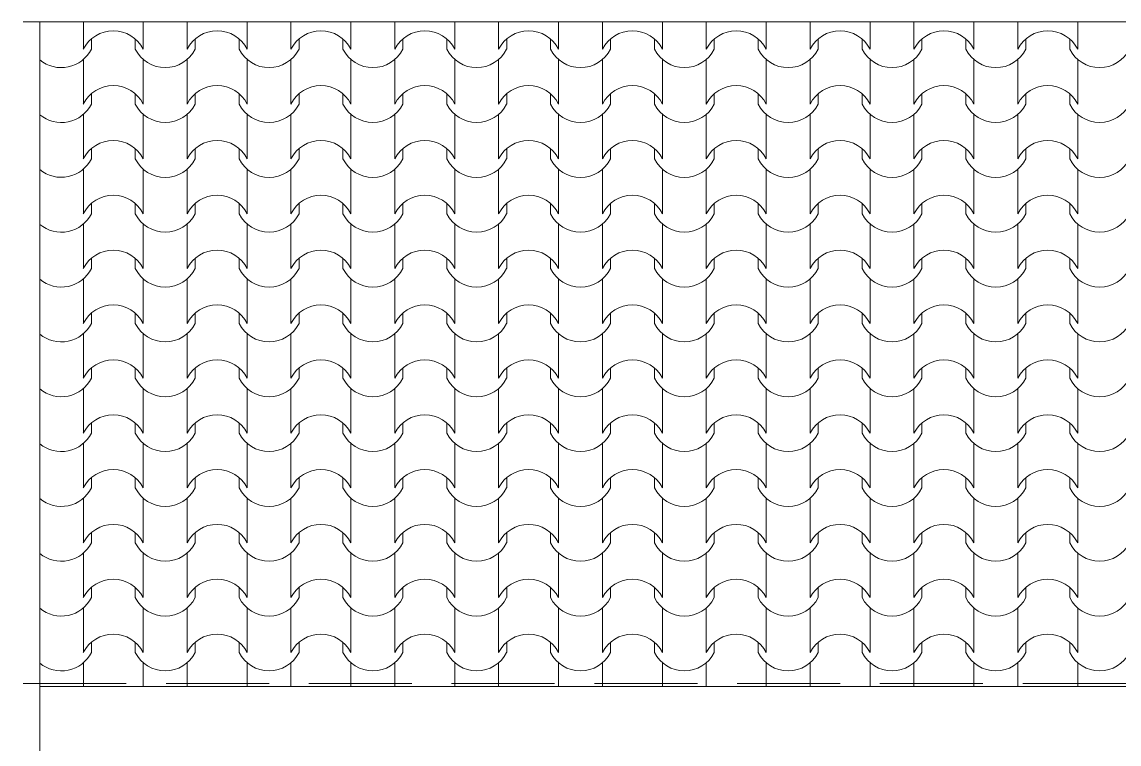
# Model space of a CAD drawing. Header units: millimetres. Extents: x 323482 to 503016, y 8175 to 72038.
# Drawn here: x 449797 to 452803, y 32311 to 34290 of the extents above; entities that cross this region are included whole.
import ezdxf

# ---------------------------------------------------------------- set-up
doc = ezdxf.new("R2010")
doc.units = ezdxf.units.MM
doc.header["$MEASUREMENT"] = 0
doc.linetypes.add('Hidden Line', pattern=[391.222223, 282.222223, -109])
doc.layers.add('2D Drafting - General_Pen_No__101', color=252, linetype='Continuous', lineweight=13)
doc.layers.add('Shell - Roof_Pen_No__120', color=7, linetype='Continuous', lineweight=13)
doc.layers.add('Structural - Bearing_Pen_No__83', color=7, linetype='Continuous', lineweight=13, true_color=0xff9955)

# ---------------------------------------------------------------- blocks, each defined once
blk = doc.blocks.new('*X4')
at = {"layer": '2D Drafting - General_Pen_No__101', "color": 252, "linetype": 'Continuous', "lineweight": 13}
for p, q in [((449965.2, 34290.4), (449965.2, 34276.6)), ((449965.2, 34276.6), (449965.2, 34215.7)), ((450129.5, 34290.4), (450129.5, 34276.6)), ((450129.5, 34276.6), (450129.5, 34215.7)), ((450249.7, 34290.4), (450249.7, 34276.6)), ((450249.7, 34276.6), (450249.7, 34215.7)), ((450414, 34290.4), (450414, 34276.6)), ((450414, 34276.6), (450414, 34215.7)), ((450534.2, 34290.4), (450534.2, 34276.6)), ((450534.2, 34276.6), (450534.2, 34215.7)), ((450698.4, 34290.4), (450698.4, 34276.6)), ((450698.4, 34276.6), (450698.4, 34215.7)), ((450818.7, 34290.4), (450818.7, 34276.6)), ((450818.7, 34276.6), (450818.7, 34215.7)), ((450982.9, 34290.4), (450982.9, 34276.6)), ((450982.9, 34276.6), (450982.9, 34215.7)), ((451103.2, 34290.4), (451103.2, 34276.6)), ((451103.2, 34276.6), (451103.2, 34215.7)), ((451267.4, 34290.4), (451267.4, 34276.6)), ((451267.4, 34276.6), (451267.4, 34215.7)), ((451387.6, 34290.4), (451387.6, 34276.6)), ((451387.6, 34276.6), (451387.6, 34215.7)), ((451551.9, 34290.4), (451551.9, 34276.6)), ((451551.9, 34276.6), (451551.9, 34215.7)), ((451672.1, 34290.4), (451672.1, 34276.6)), ((451672.1, 34276.6), (451672.1, 34215.7)), ((451836.4, 34290.4), (451836.4, 34276.6)), ((451836.4, 34276.6), (451836.4, 34215.7)), ((451956.6, 34290.4), (451956.6, 34276.6)), ((451956.6, 34276.6), (451956.6, 34215.7)), ((452120.8, 34290.4), (452120.8, 34276.6)), ((452120.8, 34276.6), (452120.8, 34215.7)), ((452241.1, 34290.4), (452241.1, 34276.6)), ((452241.1, 34276.6), (452241.1, 34215.7)), ((452405.3, 34290.4), (452405.3, 34276.6)), ((452405.3, 34276.6), (452405.3, 34215.7)), ((452525.6, 34290.4), (452525.6, 34276.6)), ((452525.6, 34276.6), (452525.6, 34215.7)), ((452689.8, 34290.4), (452689.8, 34276.6)), ((452689.8, 34276.6), (452689.8, 34215.7)), ((449987.2, 34243.7), (449987.2, 34215.7)), ((450107.5, 34243.7), (450107.5, 34215.7)), ((450271.7, 34243.7), (450271.7, 34215.7)), ((450392, 34243.7), (450392, 34215.7)), ((450556.2, 34243.7), (450556.2, 34215.7)), ((450676.4, 34243.7), (450676.4, 34215.7)), ((450840.7, 34243.7), (450840.7, 34215.7)), ((450960.9, 34243.7), (450960.9, 34215.7)), ((451125.2, 34243.7), (451125.2, 34215.7)), ((451245.4, 34243.7), (451245.4, 34215.7)), ((451409.6, 34243.7), (451409.6, 34215.7)), ((451529.9, 34243.7), (451529.9, 34215.7)), ((451694.1, 34243.7), (451694.1, 34215.7)), ((451814.4, 34243.7), (451814.4, 34215.7)), ((451978.6, 34243.7), (451978.6, 34215.7)), ((452098.8, 34243.7), (452098.8, 34215.7)), ((452263.1, 34243.7), (452263.1, 34215.7)), ((452383.3, 34243.7), (452383.3, 34215.7)), ((452547.6, 34243.7), (452547.6, 34215.7)), ((452667.8, 34243.7), (452667.8, 34215.7)), ((449965.2, 34187.3), (449965.2, 34126.3)), ((450129.5, 34187.3), (450129.5, 34126.3)), ((450249.7, 34187.3), (450249.7, 34126.3)), ((450414, 34187.3), (450414, 34126.3)), ((450534.2, 34187.3), (450534.2, 34126.3)), ((450698.4, 34187.3), (450698.4, 34126.3)), ((450818.7, 34187.3), (450818.7, 34126.3)), ((450982.9, 34187.3), (450982.9, 34126.3)), ((451103.2, 34187.3), (451103.2, 34126.3)), ((451267.4, 34187.3), (451267.4, 34126.3)), ((451387.6, 34187.3), (451387.6, 34126.3)), ((451551.9, 34187.3), (451551.9, 34126.3)), ((451672.1, 34187.3), (451672.1, 34126.3)), ((451836.4, 34187.3), (451836.4, 34126.3)), ((451956.6, 34187.3), (451956.6, 34126.3)), ((452120.8, 34187.3), (452120.8, 34126.3)), ((452241.1, 34187.3), (452241.1, 34126.3)), ((452405.3, 34187.3), (452405.3, 34126.3)), ((452525.6, 34187.3), (452525.6, 34126.3)), ((452689.8, 34187.3), (452689.8, 34126.3)), ((449965.2, 34126.3), (449965.2, 34065.3)), ((450129.5, 34126.3), (450129.5, 34065.3)), ((450249.7, 34126.3), (450249.7, 34065.3)), ((450414, 34126.3), (450414, 34065.3)), ((450534.2, 34126.3), (450534.2, 34065.3)), ((450698.4, 34126.3), (450698.4, 34065.3)), ((450818.7, 34126.3), (450818.7, 34065.3)), ((450982.9, 34126.3), (450982.9, 34065.3)), ((451103.2, 34126.3), (451103.2, 34065.3)), ((451267.4, 34126.3), (451267.4, 34065.3)), ((451387.6, 34126.3), (451387.6, 34065.3)), ((451551.9, 34126.3), (451551.9, 34065.3)), ((451672.1, 34126.3), (451672.1, 34065.3)), ((451836.4, 34126.3), (451836.4, 34065.3)), ((451956.6, 34126.3), (451956.6, 34065.3)), ((452120.8, 34126.3), (452120.8, 34065.3)), ((452241.1, 34126.3), (452241.1, 34065.3)), ((452405.3, 34126.3), (452405.3, 34065.3)), ((452525.6, 34126.3), (452525.6, 34065.3)), ((452689.8, 34126.3), (452689.8, 34065.3)), ((449987.2, 34093.4), (449987.2, 34065.3)), ((450107.5, 34093.4), (450107.5, 34065.3)), ((450271.7, 34093.4), (450271.7, 34065.3)), ((450392, 34093.4), (450392, 34065.3)), ((450556.2, 34093.4), (450556.2, 34065.3)), ((450676.4, 34093.4), (450676.4, 34065.3)), ((450840.7, 34093.4), (450840.7, 34065.3)), ((450960.9, 34093.4), (450960.9, 34065.3)), ((451125.2, 34093.4), (451125.2, 34065.3)), ((451245.4, 34093.4), (451245.4, 34065.3)), ((451409.6, 34093.4), (451409.6, 34065.3)), ((451529.9, 34093.4), (451529.9, 34065.3)), ((451694.1, 34093.4), (451694.1, 34065.3)), ((451814.4, 34093.4), (451814.4, 34065.3)), ((451978.6, 34093.4), (451978.6, 34065.3)), ((452098.8, 34093.4), (452098.8, 34065.3)), ((452263.1, 34093.4), (452263.1, 34065.3)), ((452383.3, 34093.4), (452383.3, 34065.3)), ((452547.6, 34093.4), (452547.6, 34065.3)), ((452667.8, 34093.4), (452667.8, 34065.3)), ((449965.2, 34036.9), (449965.2, 33976)), ((450129.5, 34036.9), (450129.5, 33976)), ((450249.7, 34036.9), (450249.7, 33976)), ((450414, 34036.9), (450414, 33976)), ((450534.2, 34036.9), (450534.2, 33976)), ((450698.4, 34036.9), (450698.4, 33976)), ((450818.7, 34036.9), (450818.7, 33976)), ((450982.9, 34036.9), (450982.9, 33976)), ((451103.2, 34036.9), (451103.2, 33976)), ((451267.4, 34036.9), (451267.4, 33976)), ((451387.6, 34036.9), (451387.6, 33976)), ((451551.9, 34036.9), (451551.9, 33976)), ((451672.1, 34036.9), (451672.1, 33976)), ((451836.4, 34036.9), (451836.4, 33976)), ((451956.6, 34036.9), (451956.6, 33976)), ((452120.8, 34036.9), (452120.8, 33976)), ((452241.1, 34036.9), (452241.1, 33976)), ((452405.3, 34036.9), (452405.3, 33976)), ((452525.6, 34036.9), (452525.6, 33976)), ((452689.8, 34036.9), (452689.8, 33976)), ((449965.2, 33976), (449965.2, 33915)), ((450129.5, 33976), (450129.5, 33915)), ((450249.7, 33976), (450249.7, 33915)), ((450414, 33976), (450414, 33915)), ((450534.2, 33976), (450534.2, 33915)), ((450698.4, 33976), (450698.4, 33915)), ((450818.7, 33976), (450818.7, 33915)), ((450982.9, 33976), (450982.9, 33915)), ((451103.2, 33976), (451103.2, 33915)), ((451267.4, 33976), (451267.4, 33915)), ((451387.6, 33976), (451387.6, 33915)), ((451551.9, 33976), (451551.9, 33915)), ((451672.1, 33976), (451672.1, 33915)), ((451836.4, 33976), (451836.4, 33915)), ((451956.6, 33976), (451956.6, 33915)), ((452120.8, 33976), (452120.8, 33915)), ((452241.1, 33976), (452241.1, 33915)), ((452405.3, 33976), (452405.3, 33915)), ((452525.6, 33976), (452525.6, 33915)), ((452689.8, 33976), (452689.8, 33915)), ((449987.2, 33943), (449987.2, 33915)), ((450107.5, 33943), (450107.5, 33915)), ((450271.7, 33943), (450271.7, 33915)), ((450392, 33943), (450392, 33915)), ((450556.2, 33943), (450556.2, 33915)), ((450676.4, 33943), (450676.4, 33915)), ((450840.7, 33943), (450840.7, 33915)), ((450960.9, 33943), (450960.9, 33915)), ((451125.2, 33943), (451125.2, 33915)), ((451245.4, 33943), (451245.4, 33915)), ((451409.6, 33943), (451409.6, 33915)), ((451529.9, 33943), (451529.9, 33915)), ((451694.1, 33943), (451694.1, 33915)), ((451814.4, 33943), (451814.4, 33915)), ((451978.6, 33943), (451978.6, 33915)), ((452098.8, 33943), (452098.8, 33915)), ((452263.1, 33943), (452263.1, 33915)), ((452383.3, 33943), (452383.3, 33915)), ((452547.6, 33943), (452547.6, 33915)), ((452667.8, 33943), (452667.8, 33915)), ((449965.2, 33886.6), (449965.2, 33825.6)), ((450129.5, 33886.6), (450129.5, 33825.6)), ((450249.7, 33886.6), (450249.7, 33825.6)), ((450414, 33886.6), (450414, 33825.6)), ((450534.2, 33886.6), (450534.2, 33825.6)), ((450698.4, 33886.6), (450698.4, 33825.6)), ((450818.7, 33886.6), (450818.7, 33825.6)), ((450982.9, 33886.6), (450982.9, 33825.6)), ((451103.2, 33886.6), (451103.2, 33825.6)), ((451267.4, 33886.6), (451267.4, 33825.6)), ((451387.6, 33886.6), (451387.6, 33825.6)), ((451551.9, 33886.6), (451551.9, 33825.6)), ((451672.1, 33886.6), (451672.1, 33825.6)), ((451836.4, 33886.6), (451836.4, 33825.6)), ((451956.6, 33886.6), (451956.6, 33825.6)), ((452120.8, 33886.6), (452120.8, 33825.6)), ((452241.1, 33886.6), (452241.1, 33825.6)), ((452405.3, 33886.6), (452405.3, 33825.6)), ((452525.6, 33886.6), (452525.6, 33825.6)), ((452689.8, 33886.6), (452689.8, 33825.6)), ((449965.2, 33825.6), (449965.2, 33764.7)), ((450129.5, 33825.6), (450129.5, 33764.7)), ((450249.7, 33825.6), (450249.7, 33764.7)), ((450414, 33825.6), (450414, 33764.7)), ((450534.2, 33825.6), (450534.2, 33764.7)), ((450698.4, 33825.6), (450698.4, 33764.7)), ((450818.7, 33825.6), (450818.7, 33764.7)), ((450982.9, 33825.6), (450982.9, 33764.7)), ((451103.2, 33825.6), (451103.2, 33764.7)), ((451267.4, 33825.6), (451267.4, 33764.7)), ((451387.6, 33825.6), (451387.6, 33764.7)), ((451551.9, 33825.6), (451551.9, 33764.7)), ((451672.1, 33825.6), (451672.1, 33764.7)), ((451836.4, 33825.6), (451836.4, 33764.7)), ((451956.6, 33825.6), (451956.6, 33764.7)), ((452120.8, 33825.6), (452120.8, 33764.7)), ((452241.1, 33825.6), (452241.1, 33764.7)), ((452405.3, 33825.6), (452405.3, 33764.7)), ((452525.6, 33825.6), (452525.6, 33764.7)), ((452689.8, 33825.6), (452689.8, 33764.7)), ((449987.2, 33792.7), (449987.2, 33764.7)), ((450107.5, 33792.7), (450107.5, 33764.7)), ((450271.7, 33792.7), (450271.7, 33764.7)), ((450392, 33792.7), (450392, 33764.7)), ((450556.2, 33792.7), (450556.2, 33764.7)), ((450676.4, 33792.7), (450676.4, 33764.7)), ((450840.7, 33792.7), (450840.7, 33764.7)), ((450960.9, 33792.7), (450960.9, 33764.7)), ((451125.2, 33792.7), (451125.2, 33764.7)), ((451245.4, 33792.7), (451245.4, 33764.7)), ((451409.6, 33792.7), (451409.6, 33764.7)), ((451529.9, 33792.7), (451529.9, 33764.7)), ((451694.1, 33792.7), (451694.1, 33764.7)), ((451814.4, 33792.7), (451814.4, 33764.7)), ((451978.6, 33792.7), (451978.6, 33764.7)), ((452098.8, 33792.7), (452098.8, 33764.7)), ((452263.1, 33792.7), (452263.1, 33764.7)), ((452383.3, 33792.7), (452383.3, 33764.7)), ((452547.6, 33792.7), (452547.6, 33764.7)), ((452667.8, 33792.7), (452667.8, 33764.7)), ((449965.2, 33736.3), (449965.2, 33675.3)), ((450129.5, 33736.3), (450129.5, 33675.3)), ((450249.7, 33736.3), (450249.7, 33675.3)), ((450414, 33736.3), (450414, 33675.3)), ((450534.2, 33736.3), (450534.2, 33675.3)), ((450698.4, 33736.3), (450698.4, 33675.3)), ((450818.7, 33736.3), (450818.7, 33675.3)), ((450982.9, 33736.3), (450982.9, 33675.3)), ((451103.2, 33736.3), (451103.2, 33675.3)), ((451267.4, 33736.3), (451267.4, 33675.3)), ((451387.6, 33736.3), (451387.6, 33675.3)), ((451551.9, 33736.3), (451551.9, 33675.3)), ((451672.1, 33736.3), (451672.1, 33675.3)), ((451836.4, 33736.3), (451836.4, 33675.3)), ((451956.6, 33736.3), (451956.6, 33675.3)), ((452120.8, 33736.3), (452120.8, 33675.3)), ((452241.1, 33736.3), (452241.1, 33675.3)), ((452405.3, 33736.3), (452405.3, 33675.3)), ((452525.6, 33736.3), (452525.6, 33675.3)), ((452689.8, 33736.3), (452689.8, 33675.3)), ((449965.2, 33675.3), (449965.2, 33614.3)), ((450129.5, 33675.3), (450129.5, 33614.3)), ((450249.7, 33675.3), (450249.7, 33614.3)), ((450414, 33675.3), (450414, 33614.3)), ((450534.2, 33675.3), (450534.2, 33614.3)), ((450698.4, 33675.3), (450698.4, 33614.3)), ((450818.7, 33675.3), (450818.7, 33614.3)), ((450982.9, 33675.3), (450982.9, 33614.3)), ((451103.2, 33675.3), (451103.2, 33614.3)), ((451267.4, 33675.3), (451267.4, 33614.3)), ((451387.6, 33675.3), (451387.6, 33614.3)), ((451551.9, 33675.3), (451551.9, 33614.3)), ((451672.1, 33675.3), (451672.1, 33614.3)), ((451836.4, 33675.3), (451836.4, 33614.3)), ((451956.6, 33675.3), (451956.6, 33614.3)), ((452120.8, 33675.3), (452120.8, 33614.3)), ((452241.1, 33675.3), (452241.1, 33614.3)), ((452405.3, 33675.3), (452405.3, 33614.3)), ((452525.6, 33675.3), (452525.6, 33614.3)), ((452689.8, 33675.3), (452689.8, 33614.3)), ((449987.2, 33642.3), (449987.2, 33614.3)), ((450107.5, 33642.3), (450107.5, 33614.3)), ((450271.7, 33642.3), (450271.7, 33614.3)), ((450392, 33642.3), (450392, 33614.3)), ((450556.2, 33642.3), (450556.2, 33614.3)), ((450676.4, 33642.3), (450676.4, 33614.3)), ((450840.7, 33642.3), (450840.7, 33614.3)), ((450960.9, 33642.3), (450960.9, 33614.3)), ((451125.2, 33642.3), (451125.2, 33614.3)), ((451245.4, 33642.3), (451245.4, 33614.3)), ((451409.6, 33642.3), (451409.6, 33614.3)), ((451529.9, 33642.3), (451529.9, 33614.3)), ((451694.1, 33642.3), (451694.1, 33614.3)), ((451814.4, 33642.3), (451814.4, 33614.3)), ((451978.6, 33642.3), (451978.6, 33614.3)), ((452098.8, 33642.3), (452098.8, 33614.3)), ((452263.1, 33642.3), (452263.1, 33614.3)), ((452383.3, 33642.3), (452383.3, 33614.3)), ((452547.6, 33642.3), (452547.6, 33614.3)), ((452667.8, 33642.3), (452667.8, 33614.3)), ((449965.2, 33585.9), (449965.2, 33524.9)), ((450129.5, 33585.9), (450129.5, 33524.9)), ((450249.7, 33585.9), (450249.7, 33524.9)), ((450414, 33585.9), (450414, 33524.9)), ((450534.2, 33585.9), (450534.2, 33524.9)), ((450698.4, 33585.9), (450698.4, 33524.9)), ((450818.7, 33585.9), (450818.7, 33524.9)), ((450982.9, 33585.9), (450982.9, 33524.9)), ((451103.2, 33585.9), (451103.2, 33524.9)), ((451267.4, 33585.9), (451267.4, 33524.9)), ((451387.6, 33585.9), (451387.6, 33524.9)), ((451551.9, 33585.9), (451551.9, 33524.9)), ((451672.1, 33585.9), (451672.1, 33524.9)), ((451836.4, 33585.9), (451836.4, 33524.9)), ((451956.6, 33585.9), (451956.6, 33524.9)), ((452120.8, 33585.9), (452120.8, 33524.9)), ((452241.1, 33585.9), (452241.1, 33524.9)), ((452405.3, 33585.9), (452405.3, 33524.9)), ((452525.6, 33585.9), (452525.6, 33524.9)), ((452689.8, 33585.9), (452689.8, 33524.9)), ((449965.2, 33524.9), (449965.2, 33464)), ((450129.5, 33524.9), (450129.5, 33464)), ((450249.7, 33524.9), (450249.7, 33464)), ((450414, 33524.9), (450414, 33464)), ((450534.2, 33524.9), (450534.2, 33464)), ((450698.4, 33524.9), (450698.4, 33464)), ((450818.7, 33524.9), (450818.7, 33464)), ((450982.9, 33524.9), (450982.9, 33464)), ((451103.2, 33524.9), (451103.2, 33464)), ((451267.4, 33524.9), (451267.4, 33464)), ((451387.6, 33524.9), (451387.6, 33464)), ((451551.9, 33524.9), (451551.9, 33464)), ((451672.1, 33524.9), (451672.1, 33464)), ((451836.4, 33524.9), (451836.4, 33464)), ((451956.6, 33524.9), (451956.6, 33464)), ((452120.8, 33524.9), (452120.8, 33464)), ((452241.1, 33524.9), (452241.1, 33464)), ((452405.3, 33524.9), (452405.3, 33464)), ((452525.6, 33524.9), (452525.6, 33464)), ((452689.8, 33524.9), (452689.8, 33464)), ((449987.2, 33492), (449987.2, 33464)), ((450107.5, 33492), (450107.5, 33464)), ((450271.7, 33492), (450271.7, 33464)), ((450392, 33492), (450392, 33464)), ((450556.2, 33492), (450556.2, 33464)), ((450676.4, 33492), (450676.4, 33464)), ((450840.7, 33492), (450840.7, 33464)), ((450960.9, 33492), (450960.9, 33464)), ((451125.2, 33492), (451125.2, 33464)), ((451245.4, 33492), (451245.4, 33464)), ((451409.6, 33492), (451409.6, 33464)), ((451529.9, 33492), (451529.9, 33464)), ((451694.1, 33492), (451694.1, 33464)), ((451814.4, 33492), (451814.4, 33464)), ((451978.6, 33492), (451978.6, 33464)), ((452098.8, 33492), (452098.8, 33464)), ((452263.1, 33492), (452263.1, 33464)), ((452383.3, 33492), (452383.3, 33464)), ((452547.6, 33492), (452547.6, 33464)), ((452667.8, 33492), (452667.8, 33464)), ((449965.2, 33435.6), (449965.2, 33374.6)), ((450129.5, 33435.6), (450129.5, 33374.6)), ((450249.7, 33435.6), (450249.7, 33374.6)), ((450414, 33435.6), (450414, 33374.6)), ((450534.2, 33435.6), (450534.2, 33374.6)), ((450698.4, 33435.6), (450698.4, 33374.6)), ((450818.7, 33435.6), (450818.7, 33374.6)), ((450982.9, 33435.6), (450982.9, 33374.6)), ((451103.2, 33435.6), (451103.2, 33374.6)), ((451267.4, 33435.6), (451267.4, 33374.6)), ((451387.6, 33435.6), (451387.6, 33374.6)), ((451551.9, 33435.6), (451551.9, 33374.6)), ((451672.1, 33435.6), (451672.1, 33374.6)), ((451836.4, 33435.6), (451836.4, 33374.6)), ((451956.6, 33435.6), (451956.6, 33374.6)), ((452120.8, 33435.6), (452120.8, 33374.6)), ((452241.1, 33435.6), (452241.1, 33374.6)), ((452405.3, 33435.6), (452405.3, 33374.6)), ((452525.6, 33435.6), (452525.6, 33374.6)), ((452689.8, 33435.6), (452689.8, 33374.6)), ((449965.2, 33374.6), (449965.2, 33313.6)), ((450129.5, 33374.6), (450129.5, 33313.6)), ((450249.7, 33374.6), (450249.7, 33313.6)), ((450414, 33374.6), (450414, 33313.6)), ((450534.2, 33374.6), (450534.2, 33313.6)), ((450698.4, 33374.6), (450698.4, 33313.6)), ((450818.7, 33374.6), (450818.7, 33313.6)), ((450982.9, 33374.6), (450982.9, 33313.6)), ((451103.2, 33374.6), (451103.2, 33313.6)), ((451267.4, 33374.6), (451267.4, 33313.6)), ((451387.6, 33374.6), (451387.6, 33313.6)), ((451551.9, 33374.6), (451551.9, 33313.6)), ((451672.1, 33374.6), (451672.1, 33313.6)), ((451836.4, 33374.6), (451836.4, 33313.6)), ((451956.6, 33374.6), (451956.6, 33313.6)), ((452120.8, 33374.6), (452120.8, 33313.6)), ((452241.1, 33374.6), (452241.1, 33313.6)), ((452405.3, 33374.6), (452405.3, 33313.6)), ((452525.6, 33374.6), (452525.6, 33313.6)), ((452689.8, 33374.6), (452689.8, 33313.6)), ((449987.2, 33341.7), (449987.2, 33313.6)), ((450107.5, 33341.7), (450107.5, 33313.6)), ((450271.7, 33341.7), (450271.7, 33313.6)), ((450392, 33341.7), (450392, 33313.6)), ((450556.2, 33341.7), (450556.2, 33313.6)), ((450676.4, 33341.7), (450676.4, 33313.6)), ((450840.7, 33341.7), (450840.7, 33313.6)), ((450960.9, 33341.7), (450960.9, 33313.6)), ((451125.2, 33341.7), (451125.2, 33313.6)), ((451245.4, 33341.7), (451245.4, 33313.6)), ((451409.6, 33341.7), (451409.6, 33313.6)), ((451529.9, 33341.7), (451529.9, 33313.6)), ((451694.1, 33341.7), (451694.1, 33313.6)), ((451814.4, 33341.7), (451814.4, 33313.6)), ((451978.6, 33341.7), (451978.6, 33313.6)), ((452098.8, 33341.7), (452098.8, 33313.6)), ((452263.1, 33341.7), (452263.1, 33313.6)), ((452383.3, 33341.7), (452383.3, 33313.6)), ((452547.6, 33341.7), (452547.6, 33313.6)), ((452667.8, 33341.7), (452667.8, 33313.6)), ((449965.2, 33285.2), (449965.2, 33224.3)), ((450129.5, 33285.2), (450129.5, 33224.3)), ((450249.7, 33285.2), (450249.7, 33224.3)), ((450414, 33285.2), (450414, 33224.3)), ((450534.2, 33285.2), (450534.2, 33224.3)), ((450698.4, 33285.2), (450698.4, 33224.3)), ((450818.7, 33285.2), (450818.7, 33224.3)), ((450982.9, 33285.2), (450982.9, 33224.3)), ((451103.2, 33285.2), (451103.2, 33224.3)), ((451267.4, 33285.2), (451267.4, 33224.3)), ((451387.6, 33285.2), (451387.6, 33224.3)), ((451551.9, 33285.2), (451551.9, 33224.3)), ((451672.1, 33285.2), (451672.1, 33224.3)), ((451836.4, 33285.2), (451836.4, 33224.3)), ((451956.6, 33285.2), (451956.6, 33224.3)), ((452120.8, 33285.2), (452120.8, 33224.3)), ((452241.1, 33285.2), (452241.1, 33224.3)), ((452405.3, 33285.2), (452405.3, 33224.3)), ((452525.6, 33285.2), (452525.6, 33224.3)), ((452689.8, 33285.2), (452689.8, 33224.3)), ((449965.2, 33224.3), (449965.2, 33163.3)), ((450129.5, 33224.3), (450129.5, 33163.3)), ((450249.7, 33224.3), (450249.7, 33163.3)), ((450414, 33224.3), (450414, 33163.3)), ((450534.2, 33224.3), (450534.2, 33163.3)), ((450698.4, 33224.3), (450698.4, 33163.3)), ((450818.7, 33224.3), (450818.7, 33163.3)), ((450982.9, 33224.3), (450982.9, 33163.3)), ((451103.2, 33224.3), (451103.2, 33163.3)), ((451267.4, 33224.3), (451267.4, 33163.3)), ((451387.6, 33224.3), (451387.6, 33163.3)), ((451551.9, 33224.3), (451551.9, 33163.3)), ((451672.1, 33224.3), (451672.1, 33163.3)), ((451836.4, 33224.3), (451836.4, 33163.3)), ((451956.6, 33224.3), (451956.6, 33163.3)), ((452120.8, 33224.3), (452120.8, 33163.3)), ((452241.1, 33224.3), (452241.1, 33163.3)), ((452405.3, 33224.3), (452405.3, 33163.3)), ((452525.6, 33224.3), (452525.6, 33163.3)), ((452689.8, 33224.3), (452689.8, 33163.3)), ((449987.2, 33191.3), (449987.2, 33163.3)), ((450107.5, 33191.3), (450107.5, 33163.3)), ((450271.7, 33191.3), (450271.7, 33163.3)), ((450392, 33191.3), (450392, 33163.3)), ((450556.2, 33191.3), (450556.2, 33163.3)), ((450676.4, 33191.3), (450676.4, 33163.3)), ((450840.7, 33191.3), (450840.7, 33163.3)), ((450960.9, 33191.3), (450960.9, 33163.3)), ((451125.2, 33191.3), (451125.2, 33163.3)), ((451245.4, 33191.3), (451245.4, 33163.3)), ((451409.6, 33191.3), (451409.6, 33163.3)), ((451529.9, 33191.3), (451529.9, 33163.3)), ((451694.1, 33191.3), (451694.1, 33163.3)), ((451814.4, 33191.3), (451814.4, 33163.3)), ((451978.6, 33191.3), (451978.6, 33163.3)), ((452098.8, 33191.3), (452098.8, 33163.3)), ((452263.1, 33191.3), (452263.1, 33163.3)), ((452383.3, 33191.3), (452383.3, 33163.3)), ((452547.6, 33191.3), (452547.6, 33163.3)), ((452667.8, 33191.3), (452667.8, 33163.3)), ((449965.2, 33134.9), (449965.2, 33073.9)), ((450129.5, 33134.9), (450129.5, 33073.9)), ((450249.7, 33134.9), (450249.7, 33073.9)), ((450414, 33134.9), (450414, 33073.9)), ((450534.2, 33134.9), (450534.2, 33073.9)), ((450698.4, 33134.9), (450698.4, 33073.9)), ((450818.7, 33134.9), (450818.7, 33073.9)), ((450982.9, 33134.9), (450982.9, 33073.9)), ((451103.2, 33134.9), (451103.2, 33073.9)), ((451267.4, 33134.9), (451267.4, 33073.9)), ((451387.6, 33134.9), (451387.6, 33073.9)), ((451551.9, 33134.9), (451551.9, 33073.9)), ((451672.1, 33134.9), (451672.1, 33073.9)), ((451836.4, 33134.9), (451836.4, 33073.9)), ((451956.6, 33134.9), (451956.6, 33073.9)), ((452120.8, 33134.9), (452120.8, 33073.9)), ((452241.1, 33134.9), (452241.1, 33073.9)), ((452405.3, 33134.9), (452405.3, 33073.9)), ((452525.6, 33134.9), (452525.6, 33073.9)), ((452689.8, 33134.9), (452689.8, 33073.9)), ((449965.2, 33073.9), (449965.2, 33013)), ((450129.5, 33073.9), (450129.5, 33013)), ((450249.7, 33073.9), (450249.7, 33013)), ((450414, 33073.9), (450414, 33013)), ((450534.2, 33073.9), (450534.2, 33013)), ((450698.4, 33073.9), (450698.4, 33013)), ((450818.7, 33073.9), (450818.7, 33013)), ((450982.9, 33073.9), (450982.9, 33013)), ((451103.2, 33073.9), (451103.2, 33013)), ((451267.4, 33073.9), (451267.4, 33013)), ((451387.6, 33073.9), (451387.6, 33013)), ((451551.9, 33073.9), (451551.9, 33013)), ((451672.1, 33073.9), (451672.1, 33013)), ((451836.4, 33073.9), (451836.4, 33013)), ((451956.6, 33073.9), (451956.6, 33013)), ((452120.8, 33073.9), (452120.8, 33013)), ((452241.1, 33073.9), (452241.1, 33013)), ((452405.3, 33073.9), (452405.3, 33013)), ((452525.6, 33073.9), (452525.6, 33013)), ((452689.8, 33073.9), (452689.8, 33013)), ((449987.2, 33041), (449987.2, 33013)), ((450107.5, 33041), (450107.5, 33013)), ((450271.7, 33041), (450271.7, 33013)), ((450392, 33041), (450392, 33013)), ((450556.2, 33041), (450556.2, 33013)), ((450676.4, 33041), (450676.4, 33013)), ((450840.7, 33041), (450840.7, 33013)), ((450960.9, 33041), (450960.9, 33013)), ((451125.2, 33041), (451125.2, 33013)), ((451245.4, 33041), (451245.4, 33013)), ((451409.6, 33041), (451409.6, 33013)), ((451529.9, 33041), (451529.9, 33013)), ((451694.1, 33041), (451694.1, 33013)), ((451814.4, 33041), (451814.4, 33013)), ((451978.6, 33041), (451978.6, 33013)), ((452098.8, 33041), (452098.8, 33013)), ((452263.1, 33041), (452263.1, 33013)), ((452383.3, 33041), (452383.3, 33013)), ((452547.6, 33041), (452547.6, 33013)), ((452667.8, 33041), (452667.8, 33013)), ((449965.2, 32984.6), (449965.2, 32923.6)), ((450129.5, 32984.6), (450129.5, 32923.6)), ((450249.7, 32984.6), (450249.7, 32923.6)), ((450414, 32984.6), (450414, 32923.6)), ((450534.2, 32984.6), (450534.2, 32923.6)), ((450698.4, 32984.6), (450698.4, 32923.6)), ((450818.7, 32984.6), (450818.7, 32923.6)), ((450982.9, 32984.6), (450982.9, 32923.6)), ((451103.2, 32984.6), (451103.2, 32923.6)), ((451267.4, 32984.6), (451267.4, 32923.6)), ((451387.6, 32984.6), (451387.6, 32923.6)), ((451551.9, 32984.6), (451551.9, 32923.6)), ((451672.1, 32984.6), (451672.1, 32923.6)), ((451836.4, 32984.6), (451836.4, 32923.6)), ((451956.6, 32984.6), (451956.6, 32923.6)), ((452120.8, 32984.6), (452120.8, 32923.6)), ((452241.1, 32984.6), (452241.1, 32923.6)), ((452405.3, 32984.6), (452405.3, 32923.6)), ((452525.6, 32984.6), (452525.6, 32923.6)), ((452689.8, 32984.6), (452689.8, 32923.6)), ((449965.2, 32923.6), (449965.2, 32862.6)), ((450129.5, 32923.6), (450129.5, 32862.6)), ((450249.7, 32923.6), (450249.7, 32862.6)), ((450414, 32923.6), (450414, 32862.6)), ((450534.2, 32923.6), (450534.2, 32862.6)), ((450698.4, 32923.6), (450698.4, 32862.6)), ((450818.7, 32923.6), (450818.7, 32862.6)), ((450982.9, 32923.6), (450982.9, 32862.6)), ((451103.2, 32923.6), (451103.2, 32862.6)), ((451267.4, 32923.6), (451267.4, 32862.6)), ((451387.6, 32923.6), (451387.6, 32862.6)), ((451551.9, 32923.6), (451551.9, 32862.6)), ((451672.1, 32923.6), (451672.1, 32862.6)), ((451836.4, 32923.6), (451836.4, 32862.6)), ((451956.6, 32923.6), (451956.6, 32862.6)), ((452120.8, 32923.6), (452120.8, 32862.6)), ((452241.1, 32923.6), (452241.1, 32862.6)), ((452405.3, 32923.6), (452405.3, 32862.6)), ((452525.6, 32923.6), (452525.6, 32862.6)), ((452689.8, 32923.6), (452689.8, 32862.6)), ((449987.2, 32890.7), (449987.2, 32862.6)), ((450107.5, 32890.7), (450107.5, 32862.6)), ((450271.7, 32890.7), (450271.7, 32862.6)), ((450392, 32890.7), (450392, 32862.6)), ((450556.2, 32890.7), (450556.2, 32862.6)), ((450676.4, 32890.7), (450676.4, 32862.6)), ((450840.7, 32890.7), (450840.7, 32862.6)), ((450960.9, 32890.7), (450960.9, 32862.6)), ((451125.2, 32890.7), (451125.2, 32862.6)), ((451245.4, 32890.7), (451245.4, 32862.6)), ((451409.6, 32890.7), (451409.6, 32862.6)), ((451529.9, 32890.7), (451529.9, 32862.6)), ((451694.1, 32890.7), (451694.1, 32862.6)), ((451814.4, 32890.7), (451814.4, 32862.6)), ((451978.6, 32890.7), (451978.6, 32862.6)), ((452098.8, 32890.7), (452098.8, 32862.6)), ((452263.1, 32890.7), (452263.1, 32862.6)), ((452383.3, 32890.7), (452383.3, 32862.6)), ((452547.6, 32890.7), (452547.6, 32862.6)), ((452667.8, 32890.7), (452667.8, 32862.6)), ((449965.2, 32834.2), (449965.2, 32773.3)), ((450129.5, 32834.2), (450129.5, 32773.3)), ((450249.7, 32834.2), (450249.7, 32773.3)), ((450414, 32834.2), (450414, 32773.3)), ((450534.2, 32834.2), (450534.2, 32773.3)), ((450698.4, 32834.2), (450698.4, 32773.3)), ((450818.7, 32834.2), (450818.7, 32773.3)), ((450982.9, 32834.2), (450982.9, 32773.3)), ((451103.2, 32834.2), (451103.2, 32773.3)), ((451267.4, 32834.2), (451267.4, 32773.3)), ((451387.6, 32834.2), (451387.6, 32773.3)), ((451551.9, 32834.2), (451551.9, 32773.3)), ((451672.1, 32834.2), (451672.1, 32773.3)), ((451836.4, 32834.2), (451836.4, 32773.3)), ((451956.6, 32834.2), (451956.6, 32773.3)), ((452120.8, 32834.2), (452120.8, 32773.3)), ((452241.1, 32834.2), (452241.1, 32773.3)), ((452405.3, 32834.2), (452405.3, 32773.3)), ((452525.6, 32834.2), (452525.6, 32773.3)), ((452689.8, 32834.2), (452689.8, 32773.3)), ((449965.2, 32773.3), (449965.2, 32712.3)), ((450129.5, 32773.3), (450129.5, 32712.3)), ((450249.7, 32773.3), (450249.7, 32712.3)), ((450414, 32773.3), (450414, 32712.3)), ((450534.2, 32773.3), (450534.2, 32712.3)), ((450698.4, 32773.3), (450698.4, 32712.3)), ((450818.7, 32773.3), (450818.7, 32712.3)), ((450982.9, 32773.3), (450982.9, 32712.3)), ((451103.2, 32773.3), (451103.2, 32712.3)), ((451267.4, 32773.3), (451267.4, 32712.3)), ((451387.6, 32773.3), (451387.6, 32712.3)), ((451551.9, 32773.3), (451551.9, 32712.3)), ((451672.1, 32773.3), (451672.1, 32712.3)), ((451836.4, 32773.3), (451836.4, 32712.3)), ((451956.6, 32773.3), (451956.6, 32712.3)), ((452120.8, 32773.3), (452120.8, 32712.3)), ((452241.1, 32773.3), (452241.1, 32712.3)), ((452405.3, 32773.3), (452405.3, 32712.3)), ((452525.6, 32773.3), (452525.6, 32712.3)), ((452689.8, 32773.3), (452689.8, 32712.3)), ((449987.2, 32740.3), (449987.2, 32712.3)), ((450107.5, 32740.3), (450107.5, 32712.3)), ((450271.7, 32740.3), (450271.7, 32712.3)), ((450392, 32740.3), (450392, 32712.3)), ((450556.2, 32740.3), (450556.2, 32712.3)), ((450676.4, 32740.3), (450676.4, 32712.3)), ((450840.7, 32740.3), (450840.7, 32712.3)), ((450960.9, 32740.3), (450960.9, 32712.3)), ((451125.2, 32740.3), (451125.2, 32712.3)), ((451245.4, 32740.3), (451245.4, 32712.3)), ((451409.6, 32740.3), (451409.6, 32712.3)), ((451529.9, 32740.3), (451529.9, 32712.3)), ((451694.1, 32740.3), (451694.1, 32712.3)), ((451814.4, 32740.3), (451814.4, 32712.3)), ((451978.6, 32740.3), (451978.6, 32712.3)), ((452098.8, 32740.3), (452098.8, 32712.3)), ((452263.1, 32740.3), (452263.1, 32712.3)), ((452383.3, 32740.3), (452383.3, 32712.3)), ((452547.6, 32740.3), (452547.6, 32712.3)), ((452667.8, 32740.3), (452667.8, 32712.3)), ((449965.2, 32683.9), (449965.2, 32622.9)), ((450129.5, 32683.9), (450129.5, 32622.9)), ((450249.7, 32683.9), (450249.7, 32622.9)), ((450414, 32683.9), (450414, 32622.9)), ((450534.2, 32683.9), (450534.2, 32622.9)), ((450698.4, 32683.9), (450698.4, 32622.9)), ((450818.7, 32683.9), (450818.7, 32622.9)), ((450982.9, 32683.9), (450982.9, 32622.9)), ((451103.2, 32683.9), (451103.2, 32622.9)), ((451267.4, 32683.9), (451267.4, 32622.9)), ((451387.6, 32683.9), (451387.6, 32622.9)), ((451551.9, 32683.9), (451551.9, 32622.9)), ((451672.1, 32683.9), (451672.1, 32622.9)), ((451836.4, 32683.9), (451836.4, 32622.9)), ((451956.6, 32683.9), (451956.6, 32622.9)), ((452120.8, 32683.9), (452120.8, 32622.9)), ((452241.1, 32683.9), (452241.1, 32622.9)), ((452405.3, 32683.9), (452405.3, 32622.9)), ((452525.6, 32683.9), (452525.6, 32622.9)), ((452689.8, 32683.9), (452689.8, 32622.9)), ((449965.2, 32622.9), (449965.2, 32562)), ((450129.5, 32622.9), (450129.5, 32562)), ((450249.7, 32622.9), (450249.7, 32562)), ((450414, 32622.9), (450414, 32562)), ((450534.2, 32622.9), (450534.2, 32562)), ((450698.4, 32622.9), (450698.4, 32562)), ((450818.7, 32622.9), (450818.7, 32562)), ((450982.9, 32622.9), (450982.9, 32562)), ((451103.2, 32622.9), (451103.2, 32562)), ((451267.4, 32622.9), (451267.4, 32562)), ((451387.6, 32622.9), (451387.6, 32562)), ((451551.9, 32622.9), (451551.9, 32562)), ((451672.1, 32622.9), (451672.1, 32562)), ((451836.4, 32622.9), (451836.4, 32562)), ((451956.6, 32622.9), (451956.6, 32562)), ((452120.8, 32622.9), (452120.8, 32562)), ((452241.1, 32622.9), (452241.1, 32562)), ((452405.3, 32622.9), (452405.3, 32562)), ((452525.6, 32622.9), (452525.6, 32562)), ((452689.8, 32622.9), (452689.8, 32562)), ((449987.2, 32590), (449987.2, 32562)), ((450107.5, 32590), (450107.5, 32562)), ((450271.7, 32590), (450271.7, 32562)), ((450392, 32590), (450392, 32562)), ((450556.2, 32590), (450556.2, 32562)), ((450676.4, 32590), (450676.4, 32562)), ((450840.7, 32590), (450840.7, 32562)), ((450960.9, 32590), (450960.9, 32562)), ((451125.2, 32590), (451125.2, 32562)), ((451245.4, 32590), (451245.4, 32562)), ((451409.6, 32590), (451409.6, 32562)), ((451529.9, 32590), (451529.9, 32562)), ((451694.1, 32590), (451694.1, 32562)), ((451814.4, 32590), (451814.4, 32562)), ((451978.6, 32590), (451978.6, 32562)), ((452098.8, 32590), (452098.8, 32562)), ((452263.1, 32590), (452263.1, 32562)), ((452383.3, 32590), (452383.3, 32562)), ((452547.6, 32590), (452547.6, 32562)), ((452667.8, 32590), (452667.8, 32562)), ((449965.2, 32533.6), (449965.2, 32472.6)), ((450129.5, 32533.6), (450129.5, 32472.6)), ((450249.7, 32533.6), (450249.7, 32472.6)), ((450414, 32533.6), (450414, 32472.6)), ((450534.2, 32533.6), (450534.2, 32472.6)), ((450698.4, 32533.6), (450698.4, 32472.6)), ((450818.7, 32533.6), (450818.7, 32472.6)), ((450982.9, 32533.6), (450982.9, 32472.6)), ((451103.2, 32533.6), (451103.2, 32472.6)), ((451267.4, 32533.6), (451267.4, 32472.6)), ((451387.6, 32533.6), (451387.6, 32472.6)), ((451551.9, 32533.6), (451551.9, 32472.6)), ((451672.1, 32533.6), (451672.1, 32472.6)), ((451836.4, 32533.6), (451836.4, 32472.6)), ((451956.6, 32533.6), (451956.6, 32472.6)), ((452120.8, 32533.6), (452120.8, 32472.6)), ((452241.1, 32533.6), (452241.1, 32472.6)), ((452405.3, 32533.6), (452405.3, 32472.6)), ((452525.6, 32533.6), (452525.6, 32472.6)), ((452689.8, 32533.6), (452689.8, 32472.6)), ((449965.2, 32472.6), (449965.2, 32468.3)), ((450129.5, 32472.6), (450129.5, 32468.3)), ((450249.7, 32472.6), (450249.7, 32468.3)), ((450414, 32472.6), (450414, 32468.3)), ((450534.2, 32472.6), (450534.2, 32468.3)), ((450698.4, 32472.6), (450698.4, 32468.3)), ((450818.7, 32472.6), (450818.7, 32468.3)), ((450982.9, 32472.6), (450982.9, 32468.3)), ((451103.2, 32472.6), (451103.2, 32468.3)), ((451267.4, 32472.6), (451267.4, 32468.3)), ((451387.6, 32472.6), (451387.6, 32468.3)), ((451551.9, 32472.6), (451551.9, 32468.3)), ((451672.1, 32472.6), (451672.1, 32468.3)), ((451836.4, 32472.6), (451836.4, 32468.3)), ((451956.6, 32472.6), (451956.6, 32468.3)), ((452120.8, 32472.6), (452120.8, 32468.3)), ((452241.1, 32472.6), (452241.1, 32468.3)), ((452405.3, 32472.6), (452405.3, 32468.3)), ((452525.6, 32472.6), (452525.6, 32468.3)), ((452689.8, 32472.6), (452689.8, 32468.3))]:
    blk.add_line(p, q, dxfattribs=at)
for centre, radius, start, end in [((450047.6, 34173.7), 92.5, 90.1705, 153.0115), ((450047.1, 34173.7), 92.5, 26.9885, 89.8295), ((450332.1, 34173.7), 92.5, 90.1705, 153.0115), ((450331.6, 34173.7), 92.5, 26.9885, 89.8295), ((450616.6, 34173.7), 92.5, 90.1705, 153.0115), ((450616, 34173.7), 92.5, 26.9885, 89.8295), ((450901.1, 34173.7), 92.5, 90.1705, 153.0115), ((450900.5, 34173.7), 92.5, 26.9885, 89.8295), ((451185.6, 34173.7), 92.5, 90.1705, 153.0115), ((451185, 34173.7), 92.5, 26.9885, 89.8295), ((451470, 34173.7), 92.5, 90.1705, 153.0115), ((451469.5, 34173.7), 92.5, 26.9885, 89.8295), ((451754.5, 34173.7), 92.5, 90.1705, 153.0115), ((451754, 34173.7), 92.5, 26.9885, 89.8295), ((452039, 34173.7), 92.5, 90.1705, 153.0115), ((452038.4, 34173.7), 92.5, 26.9885, 89.8295), ((452323.5, 34173.7), 92.5, 90.1705, 153.0115), ((452322.9, 34173.7), 92.5, 26.9885, 89.8295), ((452608, 34173.7), 92.5, 90.1705, 153.0115), ((452607.4, 34173.7), 92.5, 26.9885, 89.8295), ((449905.1, 34257), 91.9, 230.0872, 333.2956), ((450189.6, 34257), 91.9, 206.7044, 333.2956), ((450474.1, 34257), 91.9, 206.7044, 333.2956), ((450758.6, 34257), 91.9, 206.7044, 333.2956), ((451043, 34257), 91.9, 206.7044, 333.2956), ((451327.5, 34257), 91.9, 206.7044, 333.2956), ((451612, 34257), 91.9, 206.7044, 333.2956), ((451896.5, 34257), 91.9, 206.7044, 333.2956), ((452181, 34257), 91.9, 206.7044, 333.2956), ((452465.4, 34257), 91.9, 206.7044, 333.2956), ((452749.9, 34257), 91.9, 206.7044, 333.2956), ((450047.6, 34023.4), 92.5, 90.1705, 153.0115), ((450047.1, 34023.4), 92.5, 26.9885, 89.8295), ((450332.1, 34023.4), 92.5, 90.1705, 153.0115), ((450331.6, 34023.4), 92.5, 26.9885, 89.8295), ((450616.6, 34023.4), 92.5, 90.1705, 153.0115), ((450616, 34023.4), 92.5, 26.9885, 89.8295), ((450901.1, 34023.4), 92.5, 90.1705, 153.0115), ((450900.5, 34023.4), 92.5, 26.9885, 89.8295), ((451185.6, 34023.4), 92.5, 90.1705, 153.0115), ((451185, 34023.4), 92.5, 26.9885, 89.8295), ((451470, 34023.4), 92.5, 90.1705, 153.0115), ((451469.5, 34023.4), 92.5, 26.9885, 89.8295), ((451754.5, 34023.4), 92.5, 90.1705, 153.0115), ((451754, 34023.4), 92.5, 26.9885, 89.8295), ((452039, 34023.4), 92.5, 90.1705, 153.0115), ((452038.4, 34023.4), 92.5, 26.9885, 89.8295), ((452323.5, 34023.4), 92.5, 90.1705, 153.0115), ((452322.9, 34023.4), 92.5, 26.9885, 89.8295), ((452608, 34023.4), 92.5, 90.1705, 153.0115), ((452607.4, 34023.4), 92.5, 26.9885, 89.8295), ((449905.1, 34106.6), 91.9, 230.0872, 333.2956), ((450189.6, 34106.6), 91.9, 206.7044, 333.2956), ((450474.1, 34106.6), 91.9, 206.7044, 333.2956), ((450758.6, 34106.6), 91.9, 206.7044, 333.2956), ((451043, 34106.6), 91.9, 206.7044, 333.2956), ((451327.5, 34106.6), 91.9, 206.7044, 333.2956), ((451612, 34106.6), 91.9, 206.7044, 333.2956), ((451896.5, 34106.6), 91.9, 206.7044, 333.2956), ((452181, 34106.6), 91.9, 206.7044, 333.2956), ((452465.4, 34106.6), 91.9, 206.7044, 333.2956), ((452749.9, 34106.6), 91.9, 206.7044, 333.2956), ((450047.6, 33873), 92.5, 90.1705, 153.0115), ((450047.1, 33873), 92.5, 26.9885, 89.8295), ((450332.1, 33873), 92.5, 90.1705, 153.0115), ((450331.6, 33873), 92.5, 26.9885, 89.8295), ((450616.6, 33873), 92.5, 90.1705, 153.0115), ((450616, 33873), 92.5, 26.9885, 89.8295), ((450901.1, 33873), 92.5, 90.1705, 153.0115), ((450900.5, 33873), 92.5, 26.9885, 89.8295), ((451185.6, 33873), 92.5, 90.1705, 153.0115), ((451185, 33873), 92.5, 26.9885, 89.8295), ((451470, 33873), 92.5, 90.1705, 153.0115), ((451469.5, 33873), 92.5, 26.9885, 89.8295), ((451754.5, 33873), 92.5, 90.1705, 153.0115), ((451754, 33873), 92.5, 26.9885, 89.8295), ((452039, 33873), 92.5, 90.1705, 153.0115), ((452038.4, 33873), 92.5, 26.9885, 89.8295), ((452323.5, 33873), 92.5, 90.1705, 153.0115), ((452322.9, 33873), 92.5, 26.9885, 89.8295), ((452608, 33873), 92.5, 90.1705, 153.0115), ((452607.4, 33873), 92.5, 26.9885, 89.8295), ((449905.1, 33956.3), 91.9, 230.0872, 333.2956), ((450189.6, 33956.3), 91.9, 206.7044, 333.2956), ((450474.1, 33956.3), 91.9, 206.7044, 333.2956), ((450758.6, 33956.3), 91.9, 206.7044, 333.2956), ((451043, 33956.3), 91.9, 206.7044, 333.2956), ((451327.5, 33956.3), 91.9, 206.7044, 333.2956), ((451612, 33956.3), 91.9, 206.7044, 333.2956), ((451896.5, 33956.3), 91.9, 206.7044, 333.2956), ((452181, 33956.3), 91.9, 206.7044, 333.2956), ((452465.4, 33956.3), 91.9, 206.7044, 333.2956), ((452749.9, 33956.3), 91.9, 206.7044, 333.2956), ((450047.6, 33722.7), 92.5, 90.1705, 153.0115), ((450047.1, 33722.7), 92.5, 26.9885, 89.8295), ((450332.1, 33722.7), 92.5, 90.1705, 153.0115), ((450331.6, 33722.7), 92.5, 26.9885, 89.8295), ((450616.6, 33722.7), 92.5, 90.1705, 153.0115), ((450616, 33722.7), 92.5, 26.9885, 89.8295), ((450901.1, 33722.7), 92.5, 90.1705, 153.0115), ((450900.5, 33722.7), 92.5, 26.9885, 89.8295), ((451185.6, 33722.7), 92.5, 90.1705, 153.0115), ((451185, 33722.7), 92.5, 26.9885, 89.8295), ((451470, 33722.7), 92.5, 90.1705, 153.0115), ((451469.5, 33722.7), 92.5, 26.9885, 89.8295), ((451754.5, 33722.7), 92.5, 90.1705, 153.0115), ((451754, 33722.7), 92.5, 26.9885, 89.8295), ((452039, 33722.7), 92.5, 90.1705, 153.0115), ((452038.4, 33722.7), 92.5, 26.9885, 89.8295), ((452323.5, 33722.7), 92.5, 90.1705, 153.0115), ((452322.9, 33722.7), 92.5, 26.9885, 89.8295), ((452608, 33722.7), 92.5, 90.1705, 153.0115), ((452607.4, 33722.7), 92.5, 26.9885, 89.8295), ((449905.1, 33806), 91.9, 230.0872, 333.2956), ((450189.6, 33806), 91.9, 206.7044, 333.2956), ((450474.1, 33806), 91.9, 206.7044, 333.2956), ((450758.6, 33806), 91.9, 206.7044, 333.2956), ((451043, 33806), 91.9, 206.7044, 333.2956), ((451327.5, 33806), 91.9, 206.7044, 333.2956), ((451612, 33806), 91.9, 206.7044, 333.2956), ((451896.5, 33806), 91.9, 206.7044, 333.2956), ((452181, 33806), 91.9, 206.7044, 333.2956), ((452465.4, 33806), 91.9, 206.7044, 333.2956), ((452749.9, 33806), 91.9, 206.7044, 333.2956), ((450047.6, 33572.4), 92.5, 90.1705, 153.0115), ((450047.1, 33572.4), 92.5, 26.9885, 89.8295), ((450332.1, 33572.4), 92.5, 90.1705, 153.0115), ((450331.6, 33572.4), 92.5, 26.9885, 89.8295), ((450616.6, 33572.4), 92.5, 90.1705, 153.0115), ((450616, 33572.4), 92.5, 26.9885, 89.8295), ((450901.1, 33572.4), 92.5, 90.1705, 153.0115), ((450900.5, 33572.4), 92.5, 26.9885, 89.8295), ((451185.6, 33572.4), 92.5, 90.1705, 153.0115), ((451185, 33572.4), 92.5, 26.9885, 89.8295), ((451470, 33572.4), 92.5, 90.1705, 153.0115), ((451469.5, 33572.4), 92.5, 26.9885, 89.8295), ((451754.5, 33572.4), 92.5, 90.1705, 153.0115), ((451754, 33572.4), 92.5, 26.9885, 89.8295), ((452039, 33572.4), 92.5, 90.1705, 153.0115), ((452038.4, 33572.4), 92.5, 26.9885, 89.8295), ((452323.5, 33572.4), 92.5, 90.1705, 153.0115), ((452322.9, 33572.4), 92.5, 26.9885, 89.8295), ((452608, 33572.4), 92.5, 90.1705, 153.0115), ((452607.4, 33572.4), 92.5, 26.9885, 89.8295), ((449905.1, 33655.6), 91.9, 230.0872, 333.2956), ((450189.6, 33655.6), 91.9, 206.7044, 333.2956), ((450474.1, 33655.6), 91.9, 206.7044, 333.2956), ((450758.6, 33655.6), 91.9, 206.7044, 333.2956), ((451043, 33655.6), 91.9, 206.7044, 333.2956), ((451327.5, 33655.6), 91.9, 206.7044, 333.2956), ((451612, 33655.6), 91.9, 206.7044, 333.2956), ((451896.5, 33655.6), 91.9, 206.7044, 333.2956), ((452181, 33655.6), 91.9, 206.7044, 333.2956), ((452465.4, 33655.6), 91.9, 206.7044, 333.2956), ((452749.9, 33655.6), 91.9, 206.7044, 333.2956), ((450047.6, 33422), 92.5, 90.1705, 153.0115), ((450047.1, 33422), 92.5, 26.9885, 89.8295), ((450332.1, 33422), 92.5, 90.1705, 153.0115), ((450331.6, 33422), 92.5, 26.9885, 89.8295), ((450616.6, 33422), 92.5, 90.1705, 153.0115), ((450616, 33422), 92.5, 26.9885, 89.8295), ((450901.1, 33422), 92.5, 90.1705, 153.0115), ((450900.5, 33422), 92.5, 26.9885, 89.8295), ((451185.6, 33422), 92.5, 90.1705, 153.0115), ((451185, 33422), 92.5, 26.9885, 89.8295), ((451470, 33422), 92.5, 90.1705, 153.0115), ((451469.5, 33422), 92.5, 26.9885, 89.8295), ((451754.5, 33422), 92.5, 90.1705, 153.0115), ((451754, 33422), 92.5, 26.9885, 89.8295), ((452039, 33422), 92.5, 90.1705, 153.0115), ((452038.4, 33422), 92.5, 26.9885, 89.8295), ((452323.5, 33422), 92.5, 90.1705, 153.0115), ((452322.9, 33422), 92.5, 26.9885, 89.8295), ((452608, 33422), 92.5, 90.1705, 153.0115), ((452607.4, 33422), 92.5, 26.9885, 89.8295), ((449905.1, 33505.3), 91.9, 230.0872, 333.2956), ((450189.6, 33505.3), 91.9, 206.7044, 333.2956), ((450474.1, 33505.3), 91.9, 206.7044, 333.2956), ((450758.6, 33505.3), 91.9, 206.7044, 333.2956), ((451043, 33505.3), 91.9, 206.7044, 333.2956), ((451327.5, 33505.3), 91.9, 206.7044, 333.2956), ((451612, 33505.3), 91.9, 206.7044, 333.2956), ((451896.5, 33505.3), 91.9, 206.7044, 333.2956), ((452181, 33505.3), 91.9, 206.7044, 333.2956), ((452465.4, 33505.3), 91.9, 206.7044, 333.2956), ((452749.9, 33505.3), 91.9, 206.7044, 333.2956), ((450047.6, 33271.7), 92.5, 90.1705, 153.0115), ((450047.1, 33271.7), 92.5, 26.9885, 89.8295), ((450332.1, 33271.7), 92.5, 90.1705, 153.0115), ((450331.6, 33271.7), 92.5, 26.9885, 89.8295), ((450616.6, 33271.7), 92.5, 90.1705, 153.0115), ((450616, 33271.7), 92.5, 26.9885, 89.8295), ((450901.1, 33271.7), 92.5, 90.1705, 153.0115), ((450900.5, 33271.7), 92.5, 26.9885, 89.8295), ((451185.6, 33271.7), 92.5, 90.1705, 153.0115), ((451185, 33271.7), 92.5, 26.9885, 89.8295), ((451470, 33271.7), 92.5, 90.1705, 153.0115), ((451469.5, 33271.7), 92.5, 26.9885, 89.8295), ((451754.5, 33271.7), 92.5, 90.1705, 153.0115), ((451754, 33271.7), 92.5, 26.9885, 89.8295), ((452039, 33271.7), 92.5, 90.1705, 153.0115), ((452038.4, 33271.7), 92.5, 26.9885, 89.8295), ((452323.5, 33271.7), 92.5, 90.1705, 153.0115), ((452322.9, 33271.7), 92.5, 26.9885, 89.8295), ((452608, 33271.7), 92.5, 90.1705, 153.0115), ((452607.4, 33271.7), 92.5, 26.9885, 89.8295), ((449905.1, 33355), 91.9, 230.0872, 333.2956), ((450189.6, 33355), 91.9, 206.7044, 333.2956), ((450474.1, 33355), 91.9, 206.7044, 333.2956), ((450758.6, 33355), 91.9, 206.7044, 333.2956), ((451043, 33355), 91.9, 206.7044, 333.2956), ((451327.5, 33355), 91.9, 206.7044, 333.2956), ((451612, 33355), 91.9, 206.7044, 333.2956), ((451896.5, 33355), 91.9, 206.7044, 333.2956), ((452181, 33355), 91.9, 206.7044, 333.2956), ((452465.4, 33355), 91.9, 206.7044, 333.2956), ((452749.9, 33355), 91.9, 206.7044, 333.2956), ((450047.6, 33121.3), 92.5, 90.1705, 153.0115), ((450047.1, 33121.3), 92.5, 26.9885, 89.8295), ((450332.1, 33121.3), 92.5, 90.1705, 153.0115), ((450331.6, 33121.3), 92.5, 26.9885, 89.8295), ((450616.6, 33121.3), 92.5, 90.1705, 153.0115), ((450616, 33121.3), 92.5, 26.9885, 89.8295), ((450901.1, 33121.3), 92.5, 90.1705, 153.0115), ((450900.5, 33121.3), 92.5, 26.9885, 89.8295), ((451185.6, 33121.3), 92.5, 90.1705, 153.0115), ((451185, 33121.3), 92.5, 26.9885, 89.8295), ((451470, 33121.3), 92.5, 90.1705, 153.0115), ((451469.5, 33121.3), 92.5, 26.9885, 89.8295), ((451754.5, 33121.3), 92.5, 90.1705, 153.0115), ((451754, 33121.3), 92.5, 26.9885, 89.8295), ((452039, 33121.3), 92.5, 90.1705, 153.0115), ((452038.4, 33121.3), 92.5, 26.9885, 89.8295), ((452323.5, 33121.3), 92.5, 90.1705, 153.0115), ((452322.9, 33121.3), 92.5, 26.9885, 89.8295), ((452608, 33121.3), 92.5, 90.1705, 153.0115), ((452607.4, 33121.3), 92.5, 26.9885, 89.8295), ((449905.1, 33204.6), 91.9, 230.0872, 333.2956), ((450189.6, 33204.6), 91.9, 206.7044, 333.2956), ((450474.1, 33204.6), 91.9, 206.7044, 333.2956), ((450758.6, 33204.6), 91.9, 206.7044, 333.2956), ((451043, 33204.6), 91.9, 206.7044, 333.2956), ((451327.5, 33204.6), 91.9, 206.7044, 333.2956), ((451612, 33204.6), 91.9, 206.7044, 333.2956), ((451896.5, 33204.6), 91.9, 206.7044, 333.2956), ((452181, 33204.6), 91.9, 206.7044, 333.2956), ((452465.4, 33204.6), 91.9, 206.7044, 333.2956), ((452749.9, 33204.6), 91.9, 206.7044, 333.2956), ((450047.6, 32971), 92.5, 90.1705, 153.0115), ((450047.1, 32971), 92.5, 26.9885, 89.8295), ((450332.1, 32971), 92.5, 90.1705, 153.0115), ((450331.6, 32971), 92.5, 26.9885, 89.8295), ((450616.6, 32971), 92.5, 90.1705, 153.0115), ((450616, 32971), 92.5, 26.9885, 89.8295), ((450901.1, 32971), 92.5, 90.1705, 153.0115), ((450900.5, 32971), 92.5, 26.9885, 89.8295), ((451185.6, 32971), 92.5, 90.1705, 153.0115), ((451185, 32971), 92.5, 26.9885, 89.8295), ((451470, 32971), 92.5, 90.1705, 153.0115), ((451469.5, 32971), 92.5, 26.9885, 89.8295), ((451754.5, 32971), 92.5, 90.1705, 153.0115), ((451754, 32971), 92.5, 26.9885, 89.8295), ((452039, 32971), 92.5, 90.1705, 153.0115), ((452038.4, 32971), 92.5, 26.9885, 89.8295), ((452323.5, 32971), 92.5, 90.1705, 153.0115), ((452322.9, 32971), 92.5, 26.9885, 89.8295), ((452608, 32971), 92.5, 90.1705, 153.0115), ((452607.4, 32971), 92.5, 26.9885, 89.8295), ((449905.1, 33054.3), 91.9, 230.0872, 333.2956), ((450189.6, 33054.3), 91.9, 206.7044, 333.2956), ((450474.1, 33054.3), 91.9, 206.7044, 333.2956), ((450758.6, 33054.3), 91.9, 206.7044, 333.2956), ((451043, 33054.3), 91.9, 206.7044, 333.2956), ((451327.5, 33054.3), 91.9, 206.7044, 333.2956), ((451612, 33054.3), 91.9, 206.7044, 333.2956), ((451896.5, 33054.3), 91.9, 206.7044, 333.2956), ((452181, 33054.3), 91.9, 206.7044, 333.2956), ((452465.4, 33054.3), 91.9, 206.7044, 333.2956), ((452749.9, 33054.3), 91.9, 206.7044, 333.2956), ((450047.6, 32820.7), 92.5, 90.1705, 153.0115), ((450047.1, 32820.7), 92.5, 26.9885, 89.8295), ((450332.1, 32820.7), 92.5, 90.1705, 153.0115), ((450331.6, 32820.7), 92.5, 26.9885, 89.8295), ((450616.6, 32820.7), 92.5, 90.1705, 153.0115), ((450616, 32820.7), 92.5, 26.9885, 89.8295), ((450901.1, 32820.7), 92.5, 90.1705, 153.0115), ((450900.5, 32820.7), 92.5, 26.9885, 89.8295), ((451185.6, 32820.7), 92.5, 90.1705, 153.0115), ((451185, 32820.7), 92.5, 26.9885, 89.8295), ((451470, 32820.7), 92.5, 90.1705, 153.0115), ((451469.5, 32820.7), 92.5, 26.9885, 89.8295), ((451754.5, 32820.7), 92.5, 90.1705, 153.0115), ((451754, 32820.7), 92.5, 26.9885, 89.8295), ((452039, 32820.7), 92.5, 90.1705, 153.0115), ((452038.4, 32820.7), 92.5, 26.9885, 89.8295), ((452323.5, 32820.7), 92.5, 90.1705, 153.0115), ((452322.9, 32820.7), 92.5, 26.9885, 89.8295), ((452608, 32820.7), 92.5, 90.1705, 153.0115), ((452607.4, 32820.7), 92.5, 26.9885, 89.8295), ((449905.1, 32903.9), 91.9, 230.0872, 333.2956), ((450189.6, 32903.9), 91.9, 206.7044, 333.2956), ((450474.1, 32903.9), 91.9, 206.7044, 333.2956), ((450758.6, 32903.9), 91.9, 206.7044, 333.2956), ((451043, 32903.9), 91.9, 206.7044, 333.2956), ((451327.5, 32903.9), 91.9, 206.7044, 333.2956), ((451612, 32903.9), 91.9, 206.7044, 333.2956), ((451896.5, 32903.9), 91.9, 206.7044, 333.2956), ((452181, 32903.9), 91.9, 206.7044, 333.2956), ((452465.4, 32903.9), 91.9, 206.7044, 333.2956), ((452749.9, 32903.9), 91.9, 206.7044, 333.2956), ((450047.6, 32670.3), 92.5, 90.1705, 153.0115), ((450047.1, 32670.3), 92.5, 26.9885, 89.8295), ((450332.1, 32670.3), 92.5, 90.1705, 153.0115), ((450331.6, 32670.3), 92.5, 26.9885, 89.8295), ((450616.6, 32670.3), 92.5, 90.1705, 153.0115), ((450616, 32670.3), 92.5, 26.9885, 89.8295), ((450901.1, 32670.3), 92.5, 90.1705, 153.0115), ((450900.5, 32670.3), 92.5, 26.9885, 89.8295), ((451185.6, 32670.3), 92.5, 90.1705, 153.0115), ((451185, 32670.3), 92.5, 26.9885, 89.8295), ((451470, 32670.3), 92.5, 90.1705, 153.0115), ((451469.5, 32670.3), 92.5, 26.9885, 89.8295), ((451754.5, 32670.3), 92.5, 90.1705, 153.0115), ((451754, 32670.3), 92.5, 26.9885, 89.8295), ((452039, 32670.3), 92.5, 90.1705, 153.0115), ((452038.4, 32670.3), 92.5, 26.9885, 89.8295), ((452323.5, 32670.3), 92.5, 90.1705, 153.0115), ((452322.9, 32670.3), 92.5, 26.9885, 89.8295), ((452608, 32670.3), 92.5, 90.1705, 153.0115), ((452607.4, 32670.3), 92.5, 26.9885, 89.8295), ((449905.1, 32753.6), 91.9, 230.0872, 333.2956), ((450189.6, 32753.6), 91.9, 206.7044, 333.2956), ((450474.1, 32753.6), 91.9, 206.7044, 333.2956), ((450758.6, 32753.6), 91.9, 206.7044, 333.2956), ((451043, 32753.6), 91.9, 206.7044, 333.2956), ((451327.5, 32753.6), 91.9, 206.7044, 333.2956), ((451612, 32753.6), 91.9, 206.7044, 333.2956), ((451896.5, 32753.6), 91.9, 206.7044, 333.2956), ((452181, 32753.6), 91.9, 206.7044, 333.2956), ((452465.4, 32753.6), 91.9, 206.7044, 333.2956), ((452749.9, 32753.6), 91.9, 206.7044, 333.2956), ((450047.6, 32520), 92.5, 90.1705, 153.0115), ((450047.1, 32520), 92.5, 26.9885, 89.8295), ((450332.1, 32520), 92.5, 90.1705, 153.0115), ((450331.6, 32520), 92.5, 26.9885, 89.8295), ((450616.6, 32520), 92.5, 90.1705, 153.0115), ((450616, 32520), 92.5, 26.9885, 89.8295), ((450901.1, 32520), 92.5, 90.1705, 153.0115), ((450900.5, 32520), 92.5, 26.9885, 89.8295), ((451185.6, 32520), 92.5, 90.1705, 153.0115), ((451185, 32520), 92.5, 26.9885, 89.8295), ((451470, 32520), 92.5, 90.1705, 153.0115), ((451469.5, 32520), 92.5, 26.9885, 89.8295), ((451754.5, 32520), 92.5, 90.1705, 153.0115), ((451754, 32520), 92.5, 26.9885, 89.8295), ((452039, 32520), 92.5, 90.1705, 153.0115), ((452038.4, 32520), 92.5, 26.9885, 89.8295), ((452323.5, 32520), 92.5, 90.1705, 153.0115), ((452322.9, 32520), 92.5, 26.9885, 89.8295), ((452608, 32520), 92.5, 90.1705, 153.0115), ((452607.4, 32520), 92.5, 26.9885, 89.8295), ((449905.1, 32603.3), 91.9, 230.0872, 333.2956), ((450189.6, 32603.3), 91.9, 206.7044, 333.2956), ((450474.1, 32603.3), 91.9, 206.7044, 333.2956), ((450758.6, 32603.3), 91.9, 206.7044, 333.2956), ((451043, 32603.3), 91.9, 206.7044, 333.2956), ((451327.5, 32603.3), 91.9, 206.7044, 333.2956), ((451612, 32603.3), 91.9, 206.7044, 333.2956), ((451896.5, 32603.3), 91.9, 206.7044, 333.2956), ((452181, 32603.3), 91.9, 206.7044, 333.2956), ((452465.4, 32603.3), 91.9, 206.7044, 333.2956), ((452749.9, 32603.3), 91.9, 206.7044, 333.2956)]:
    blk.add_arc(centre, radius, start, end, dxfattribs=at)
blk = doc.blocks.new('Fill_2', base_point=(0, 1500))
at = {"layer": '2D Drafting - General_Pen_No__101', "color": 252, "linetype": 'Continuous', "lineweight": 13}
blk.add_blockref('*X4', (0, 0), dxfattribs=at)

msp = doc.modelspace()

# ---------------------------------------------------------------- linework, layer by layer
at = {"layer": 'Shell - Roof_Pen_No__120', "color": 7, "linetype": 'Continuous', "lineweight": 13}
for p, q in [((475293.1, 34290.4), (449846.1, 34290.4)), ((449846.1, 34290.4), (449846.1, 32468.3)), ((449846.1, 32468.3), (460447.6, 32468.3)), ((449846.1, 32468.3), (449846.1, 32262.8))]:
    msp.add_line(p, q, dxfattribs=at)
at = {"layer": 'Structural - Bearing_Pen_No__83', "color": 21, "linetype": 'Hidden Line', "lineweight": 13, "true_color": 0xff9955}
for p, q in [((499376.9, 34290.4), (447887.3, 34290.4)), ((499376.9, 32477.2), (447887.3, 32477.2))]:
    msp.add_line(p, q, dxfattribs=at)

# ---------------------------------------------------------------- block references
at = {"layer": '2D Drafting - General_Pen_No__101', "color": 252, "linetype": 'Continuous', "lineweight": 13}
msp.add_blockref('Fill_2', (0, 1500), dxfattribs=at)

doc.saveas('drawing.dxf')
